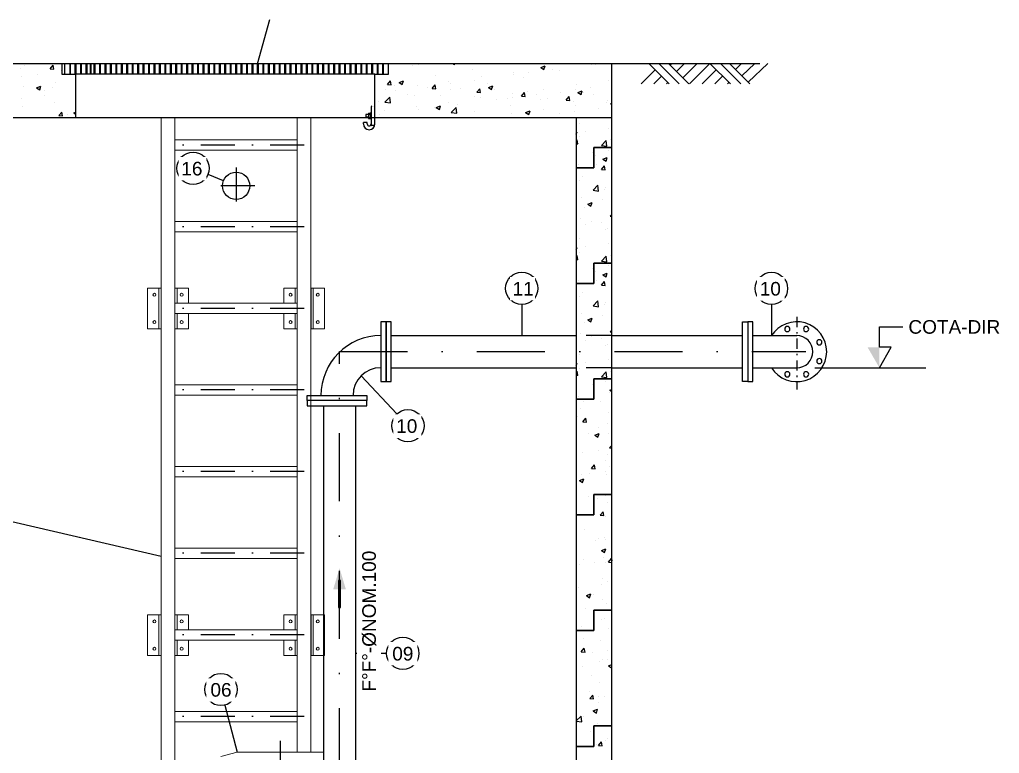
# Model space of a CAD drawing. Extents: x -160 to 364724, y -100 to 7353297.
# Drawn here: x 362133.3 to 362205.3, y 7349239 to 7349293 of the extents above; entities that cross this region are included whole.
import ezdxf
from ezdxf.enums import TextEntityAlignment as Align

# ---------------------------------------------------------------- set-up
doc = ezdxf.new("R2010")
doc.units = 0
doc.header["$LTSCALE"] = 5
for name, pattern in [('________________', [0]), ('HIDDEN', [0.375, 0.25, -0.125]), ('SGC_DASHDOT', [1, 0.5, -0.25, 0, -0.25]), ('SGC_HIDDEN', [0.375, 0.25, -0.125])]:
    doc.linetypes.add(name, pattern=pattern)
for name, color, linetype in [('BOLA LM', 1, 'Continuous'), ('BOMBA', 1, 'Continuous'), ('FLANGES', 2, 'Continuous'), ('GER-SIMBOLOS', 1, 'Continuous'), ('PAREDE CONCRETO CORTE', 5, 'Continuous'), ('PAREDE-VISTA', 2, 'Continuous'), ('SANC_COTAS', 1, 'Continuous'), ('SANC_TEXTO', 2, 'Continuous'), ('SGC-Conexoes (Furos)', 1, 'Continuous'), ('SGC-Conexoes (Linhas Externas)', 3, 'Continuous'), ('SGC-Eixos', 253, 'SGC_DASHDOT'), ('SGC-PONTAS', 1, 'SGC_HIDDEN'), ('SGC-Tubos (Desenho Bifilar)', 3, 'Continuous'), ('TERRENO', 6, 'Continuous'), ('VEGETAÇÃO', 7, 'Continuous')]:
    doc.layers.add(name, color=color, linetype=linetype)
doc.layers.add('ESCADA', color=2, linetype='Continuous', lineweight=20)
doc.styles.add('R-80', font='arial.ttf')
doc.styles.get("Standard").update_dxf_attribs({"font": 'arial.ttf'})
doc.dimstyles.new('LEADER - 25', dxfattribs={"dimscale": 0.025, "dimtxt": 2, "dimasz": 1.5, "dimexe": 2, "dimexo": 1, "dimgap": 1, "dimtad": 1, "dimzin": 0, "dimtxsty": 'R-80', "dimcen": 0, "dimdle": 2, "dimclrd": 1, "dimclre": 1, "dimclrt": 2, "dimadec": 0, "dimazin": 0, "dimtfac": 0.5, "dimtmove": 2, "dimatfit": 3, "dimfxl": 1, "dimtolj": 1, "dimtzin": 0, "dimarcsym": 0})
doc.dimstyles.new('LEADER 25', dxfattribs={"dimscale": 0.025, "dimtxt": 2, "dimasz": 2, "dimexe": 2, "dimexo": 1, "dimgap": 1, "dimtad": 1, "dimdec": 0, "dimzin": 0, "dimdsep": 46, "dimtxsty": 'R-80', "dimcen": 0, "dimdle": 115, "dimclrd": 256, "dimclre": 256, "dimclrt": 256, "dimaunit": 1, "dimadec": 3, "dimazin": 0, "dimtfac": 0.5, "dimtdec": 0, "dimtmove": 2, "dimatfit": 3, "dimfxl": 1, "dimtolj": 1, "dimtzin": 0, "dimarcsym": 0})

msp = doc.modelspace()

# ---------------------------------------------------------------- hatches: boundary and pattern name
at = {"linetype": 'HIDDEN', "ltscale": 40}
for points in [[(362156.37, 7349251.101), (362156.833, 7349252.644), (362157.296, 7349251.101)], [(362156.765, 7349251.752), (362156.896, 7349251.749), (362156.896, 7349249.755), (362156.765, 7349249.759)]]:
    msp.add_hatch(color=256, dxfattribs=at).paths.add_polyline_path(points)

# ---------------------------------------------------------------- linework, layer by layer
for p, q in [((362156.896, 7349251.749), (362156.765, 7349251.752)), ((362156.765, 7349251.752), (362156.765, 7349249.759)), ((362156.896, 7349249.755), (362156.896, 7349251.749)), ((362156.765, 7349249.759), (362156.896, 7349249.755))]:
    msp.add_line(p, q, dxfattribs=at)
at = {"layer": 'BOLA LM'}
for p, q in [((362148.304, 7349281.122), (362147.167, 7349281.585)), ((362170.223, 7349272.027), (362170.223, 7349269.745)), ((362188.573, 7349272.022), (362188.573, 7349269.74)), ((362161.046, 7349263.985), (362158.425, 7349266.785)), ((362160.294, 7349246.397), (362158.013, 7349246.397)), ((362148.412, 7349242.592), (362149.314, 7349239.129))]:
    msp.add_line(p, q, dxfattribs=at)
for centre in [(362146.068, 7349282.032), (362170.223, 7349273.213), (362188.573, 7349273.208), (362161.856, 7349263.119), (362161.481, 7349246.397), (362148.114, 7349243.74)]:
    msp.add_circle(centre, 1.186, dxfattribs=at)
at = {"layer": 'BOMBA'}
for p, q in [((362159.15, 7349286.529), (362159.15, 7349285.249)), ((362158.97, 7349285.989), (362158.77, 7349285.989)), ((362158.77, 7349285.989), (362158.77, 7349285.789)), ((362158.97, 7349285.789), (362158.77, 7349285.789)), ((362158.97, 7349286.085), (362158.97, 7349285.693)), ((362158.97, 7349286.085), (362159.11, 7349286.085)), ((362158.97, 7349285.987), (362159.11, 7349285.987)), ((362158.97, 7349285.791), (362159.11, 7349285.791)), ((362158.97, 7349285.693), (362159.11, 7349285.693)), ((362159.11, 7349286.099), (362159.11, 7349285.679)), ((362159.15, 7349286.099), (362159.11, 7349286.099)), ((362159.15, 7349285.679), (362159.11, 7349285.679)), ((362159.43, 7349285.289), (362159.43, 7349285.745)), ((362158.87, 7349285.389), (362158.59, 7349285.389)), ((362158.59, 7349285.289), (362158.59, 7349285.389)), ((362158.87, 7349285.289), (362158.87, 7349285.389)), ((362159.368, 7349285.189), (362159.21, 7349285.189))]:
    msp.add_line(p, q, dxfattribs=at)
at = {"layer": 'BOMBA', "linetype": '________________', "lineweight": 9}
for p, q in [((362149.314, 7349239.129), (362148.114, 7349238.808)), ((362149.314, 7349239.129), (362155.614, 7349239.129)), ((362155.653, 7349239.119), (362155.614, 7349239.129))]:
    msp.add_line(p, q, dxfattribs=at)
at = {"layer": 'BOMBA'}
for centre, radius, start, end in [((362159.21, 7349286.529), 0.06, 90, 180), ((362159.37, 7349286.529), 0.06, 0, 90), ((362158.99, 7349285.829), 0.16, 0, 90), ((362159.01, 7349285.289), 0.42, 180, 0), ((362159.01, 7349285.289), 0.14, 180, 0), ((362159.21, 7349285.249), 0.06, 180, 270), ((362159.368, 7349285.249), 0.06, 269.99997, 353.62064)]:
    msp.add_arc(centre, radius, start, end, dxfattribs=at)
at = {"layer": 'ESCADA'}
for p, q in [((362143.73, 7349285.745), (362143.73, 7349225.415)), ((362144.73, 7349285.745), (362144.73, 7349225.118)), ((362153.73, 7349285.745), (362153.73, 7349239.129)), ((362154.73, 7349285.745), (362154.73, 7349239.129)), ((362153.73, 7349284.125), (362144.73, 7349284.125)), ((362153.73, 7349283.365), (362144.73, 7349283.365)), ((362153.73, 7349278.125), (362144.73, 7349278.125)), ((362153.73, 7349277.365), (362144.73, 7349277.365)), ((362142.73, 7349273.235), (362143.73, 7349273.235)), ((362142.73, 7349270.235), (362142.73, 7349273.235)), ((362143.56, 7349270.235), (362143.56, 7349273.235)), ((362143.72, 7349270.235), (362143.72, 7349273.235)), ((362144.73, 7349273.235), (362145.73, 7349273.235)), ((362144.9, 7349272.125), (362144.9, 7349273.235)), ((362145.73, 7349273.235), (362145.73, 7349272.125)), ((362153.73, 7349273.235), (362152.73, 7349273.235)), ((362152.73, 7349273.235), (362152.73, 7349272.125)), ((362153.57, 7349272.125), (362153.57, 7349273.235)), ((362155.73, 7349273.235), (362154.73, 7349273.235)), ((362154.74, 7349270.235), (362154.74, 7349273.235)), ((362154.9, 7349270.235), (362154.9, 7349273.235)), ((362155.73, 7349270.235), (362155.73, 7349273.235)), ((362153.73, 7349272.125), (362144.73, 7349272.125)), ((362153.73, 7349271.365), (362144.73, 7349271.365)), ((362144.9, 7349270.235), (362144.9, 7349271.365)), ((362145.73, 7349271.365), (362145.73, 7349270.235)), ((362152.73, 7349271.365), (362152.73, 7349270.235)), ((362153.57, 7349270.235), (362153.57, 7349271.365)), ((362143.73, 7349270.235), (362142.73, 7349270.235)), ((362145.73, 7349270.235), (362144.73, 7349270.235)), ((362152.73, 7349270.235), (362153.73, 7349270.235)), ((362154.73, 7349270.235), (362155.73, 7349270.235)), ((362153.73, 7349266.125), (362144.73, 7349266.125)), ((362153.73, 7349265.365), (362144.73, 7349265.365)), ((362153.73, 7349260.125), (362144.73, 7349260.125)), ((362153.73, 7349259.365), (362144.73, 7349259.365)), ((362153.73, 7349254.125), (362144.73, 7349254.125)), ((362153.73, 7349253.365), (362144.73, 7349253.365)), ((362142.73, 7349249.235), (362143.73, 7349249.235)), ((362142.73, 7349246.235), (362142.73, 7349249.235)), ((362143.56, 7349246.235), (362143.56, 7349249.235)), ((362143.72, 7349246.235), (362143.72, 7349249.235)), ((362144.73, 7349249.235), (362145.73, 7349249.235)), ((362144.9, 7349248.125), (362144.9, 7349249.235)), ((362145.73, 7349249.235), (362145.73, 7349248.125)), ((362153.73, 7349249.235), (362152.73, 7349249.235)), ((362152.73, 7349249.235), (362152.73, 7349248.125)), ((362153.57, 7349248.125), (362153.57, 7349249.235)), ((362155.73, 7349249.235), (362154.73, 7349249.235)), ((362154.74, 7349246.235), (362154.74, 7349249.235)), ((362154.9, 7349246.235), (362154.9, 7349249.235)), ((362155.73, 7349246.235), (362155.73, 7349249.235)), ((362153.73, 7349248.125), (362144.73, 7349248.125)), ((362153.73, 7349247.365), (362144.73, 7349247.365)), ((362144.9, 7349246.235), (362144.9, 7349247.365)), ((362145.73, 7349247.365), (362145.73, 7349246.235)), ((362152.73, 7349247.365), (362152.73, 7349246.235)), ((362153.57, 7349246.235), (362153.57, 7349247.365)), ((362143.73, 7349246.235), (362142.73, 7349246.235)), ((362145.73, 7349246.235), (362144.73, 7349246.235)), ((362152.73, 7349246.235), (362153.73, 7349246.235)), ((362154.73, 7349246.235), (362155.73, 7349246.235)), ((362153.73, 7349242.125), (362144.73, 7349242.125)), ((362153.73, 7349241.365), (362144.73, 7349241.365))]:
    msp.add_line(p, q, dxfattribs=at)
for centre in [(362143.23, 7349272.74), (362145.23, 7349272.74), (362153.23, 7349272.74), (362155.23, 7349272.74), (362143.23, 7349270.73), (362145.23, 7349270.73), (362153.23, 7349270.73), (362155.23, 7349270.73), (362143.23, 7349248.74), (362145.23, 7349248.74), (362153.23, 7349248.74), (362155.23, 7349248.74), (362143.23, 7349246.73), (362145.23, 7349246.73), (362153.23, 7349246.73), (362155.23, 7349246.73)]:
    msp.add_circle(centre, 0.11, dxfattribs=at)
at = {"layer": 'FLANGES'}
for p, q in [((362160.248, 7349270.763), (362159.868, 7349270.763)), ((362159.868, 7349270.763), (362159.868, 7349266.363)), ((362160.628, 7349270.763), (362160.248, 7349270.763)), ((362160.248, 7349270.763), (362160.248, 7349266.363)), ((362160.248, 7349266.363), (362160.248, 7349270.763)), ((362160.628, 7349266.363), (362160.628, 7349270.763)), ((362186.45, 7349266.365), (362186.45, 7349270.765)), ((362186.45, 7349270.765), (362186.83, 7349270.765)), ((362186.83, 7349270.765), (362186.83, 7349266.365)), ((362187.21, 7349270.76), (362186.83, 7349270.76)), ((362186.83, 7349270.76), (362186.83, 7349266.36)), ((362187.21, 7349266.36), (362187.21, 7349270.76)), ((362159.868, 7349266.363), (362160.248, 7349266.363)), ((362160.248, 7349266.363), (362160.628, 7349266.363)), ((362186.83, 7349266.365), (362186.45, 7349266.365)), ((362186.83, 7349266.36), (362187.21, 7349266.36)), ((362154.448, 7349264.963), (362154.448, 7349265.343)), ((362154.448, 7349265.343), (362158.848, 7349265.343)), ((362158.848, 7349265.343), (362158.848, 7349264.963)), ((362154.448, 7349264.963), (362154.448, 7349264.583)), ((362158.848, 7349264.963), (362154.448, 7349264.963)), ((362158.848, 7349264.963), (362154.448, 7349264.963)), ((362154.448, 7349264.583), (362158.848, 7349264.583)), ((362158.848, 7349264.583), (362158.848, 7349264.963))]:
    msp.add_line(p, q, dxfattribs=at)
msp.add_arc((362190.43, 7349268.56), 2.2, 212.43644, 147.56356, dxfattribs=at)
at = {"layer": 'GER-SIMBOLOS'}
for p, q in [((362178.988, 7349288.245), (362180.02, 7349289.277)), ((362181.057, 7349288.245), (362179.557, 7349289.745)), ((362181.786, 7349288.245), (362180.286, 7349289.745)), ((362182.504, 7349288.245), (362181.004, 7349289.745)), ((362181.155, 7349289.643), (362181.257, 7349289.745)), ((362181.621, 7349289.177), (362182.189, 7349289.745)), ((362182.086, 7349288.711), (362183.121, 7349289.745)), ((362182.552, 7349288.245), (362184.052, 7349289.745)), ((362183.488, 7349288.245), (362184.52, 7349289.277)), ((362185.552, 7349288.245), (362184.052, 7349289.745)), ((362186.324, 7349288.245), (362184.824, 7349289.745)), ((362186.989, 7349288.245), (362185.489, 7349289.745)), ((362185.936, 7349289.299), (362186.383, 7349289.745)), ((362186.402, 7349288.833), (362187.348, 7349289.745)), ((362186.868, 7349288.367), (362188.297, 7349289.745)), ((362179.92, 7349288.245), (362180.486, 7349288.812)), ((362180.851, 7349288.245), (362180.952, 7349288.346)), ((362184.42, 7349288.245), (362184.986, 7349288.812)), ((362185.351, 7349288.245), (362185.452, 7349288.346)), ((362196.505, 7349268.88), (362196.505, 7349270.38))]:
    msp.add_line(p, q, dxfattribs=at)
at = {"layer": 'GER-SIMBOLOS', "linetype": 'Continuous'}
for p, q in [((362196.505, 7349270.38), (362198.237, 7349270.38)), ((362196.505, 7349267.38), (362197.371, 7349268.88)), ((362197.371, 7349268.88), (362196.505, 7349268.88))]:
    msp.add_line(p, q, dxfattribs=at)
msp.add_solid([(362196.505, 7349268.88), (362195.639, 7349268.88), (362196.505, 7349267.38)], dxfattribs=at)
at = {"layer": 'PAREDE CONCRETO CORTE'}
for p, q in [((362121.63, 7349289.745), (362136.43, 7349289.745)), ((362136.43, 7349289.745), (362136.43, 7349288.945)), ((362160.43, 7349288.945), (362160.43, 7349289.745)), ((362160.43, 7349289.745), (362176.814, 7349289.745)), ((362176.814, 7349289.745), (362176.814, 7349285.745)), ((362136.43, 7349288.945), (362137.43, 7349288.945)), ((362137.43, 7349288.945), (362137.43, 7349285.745)), ((362159.43, 7349285.745), (362159.43, 7349288.945)), ((362159.43, 7349288.945), (362160.43, 7349288.945)), ((362137.43, 7349285.745), (362121.63, 7349285.745)), ((362137.43, 7349285.745), (362137.43, 7349285.745)), ((362176.814, 7349285.745), (362159.43, 7349285.745)), ((362175.53, 7349285.745), (362174.23, 7349285.745)), ((362174.23, 7349285.745), (362174.23, 7349282.063)), ((362176.83, 7349285.745), (362175.53, 7349285.745)), ((362175.53, 7349285.745), (362175.53, 7349285.745)), ((362176.83, 7349283.563), (362176.83, 7349285.745)), ((362175.53, 7349282.063), (362175.53, 7349283.563)), ((362175.53, 7349283.563), (362176.83, 7349283.563)), ((362176.83, 7349283.563), (362175.53, 7349283.563)), ((362175.53, 7349283.563), (362175.53, 7349282.063)), ((362176.83, 7349275.063), (362176.83, 7349283.563)), ((362174.23, 7349282.063), (362175.53, 7349282.063)), ((362175.53, 7349282.063), (362174.23, 7349282.063)), ((362174.23, 7349282.063), (362174.23, 7349273.563)), ((362176.83, 7349275.063), (362175.53, 7349275.063)), ((362175.53, 7349275.063), (362175.53, 7349273.563)), ((362175.53, 7349273.563), (362175.53, 7349275.063)), ((362175.53, 7349275.063), (362176.83, 7349275.063)), ((362176.83, 7349266.563), (362176.83, 7349275.063)), ((362175.53, 7349273.563), (362174.23, 7349273.563)), ((362174.23, 7349273.563), (362174.23, 7349265.063)), ((362174.23, 7349273.563), (362175.53, 7349273.563)), ((362176.83, 7349266.563), (362175.53, 7349266.563)), ((362175.53, 7349266.563), (362175.53, 7349265.063)), ((362175.53, 7349265.063), (362175.53, 7349266.563)), ((362175.53, 7349266.563), (362176.83, 7349266.563)), ((362176.83, 7349258.063), (362176.83, 7349266.563)), ((362175.53, 7349265.063), (362174.23, 7349265.063)), ((362174.23, 7349265.063), (362174.23, 7349256.563)), ((362174.23, 7349265.063), (362175.53, 7349265.063)), ((362176.83, 7349258.063), (362175.53, 7349258.063)), ((362175.53, 7349258.063), (362175.53, 7349256.563)), ((362175.53, 7349256.563), (362175.53, 7349258.063)), ((362175.53, 7349258.063), (362176.83, 7349258.063)), ((362176.83, 7349249.563), (362176.83, 7349258.063)), ((362175.53, 7349256.563), (362174.23, 7349256.563)), ((362174.23, 7349256.563), (362174.23, 7349248.063)), ((362174.23, 7349256.563), (362175.53, 7349256.563)), ((362175.53, 7349248.063), (362175.53, 7349249.563)), ((362175.53, 7349249.563), (362176.83, 7349249.563)), ((362176.83, 7349249.563), (362175.53, 7349249.563)), ((362175.53, 7349249.563), (362175.53, 7349248.063)), ((362176.83, 7349241.063), (362176.83, 7349249.563)), ((362174.23, 7349248.063), (362175.53, 7349248.063)), ((362175.53, 7349248.063), (362174.23, 7349248.063)), ((362174.23, 7349248.063), (362174.23, 7349239.563)), ((362176.83, 7349241.063), (362175.53, 7349241.063)), ((362175.53, 7349241.063), (362175.53, 7349239.563)), ((362175.53, 7349239.563), (362175.53, 7349241.063)), ((362175.53, 7349241.063), (362176.83, 7349241.063)), ((362176.83, 7349232.563), (362176.83, 7349241.063)), ((362175.53, 7349239.563), (362174.23, 7349239.563)), ((362174.23, 7349239.563), (362174.23, 7349231.063)), ((362174.23, 7349239.563), (362175.53, 7349239.563))]:
    msp.add_line(p, q, dxfattribs=at)
at = {"layer": 'PAREDE-VISTA'}
for p, q in [((362136.43, 7349289.745), (362160.43, 7349289.745)), ((362136.43, 7349289.705), (362136.43, 7349289.745)), ((362160.43, 7349289.705), (362136.43, 7349289.705)), ((362136.65, 7349289.705), (362136.61, 7349289.705)), ((362136.61, 7349289.705), (362136.61, 7349288.945)), ((362136.65, 7349288.945), (362136.65, 7349289.705)), ((362137.05, 7349289.705), (362137.01, 7349289.705)), ((362137.01, 7349289.705), (362137.01, 7349288.945)), ((362137.05, 7349288.945), (362137.05, 7349289.705)), ((362137.41, 7349288.945), (362137.41, 7349289.705)), ((362137.41, 7349289.705), (362137.45, 7349289.705)), ((362137.45, 7349289.705), (362137.45, 7349288.945)), ((362137.81, 7349288.945), (362137.81, 7349289.705)), ((362137.81, 7349289.705), (362137.85, 7349289.705)), ((362137.85, 7349289.705), (362137.85, 7349288.945)), ((362138.21, 7349288.945), (362138.21, 7349289.705)), ((362138.21, 7349289.705), (362138.25, 7349289.705)), ((362138.25, 7349289.705), (362138.25, 7349288.945)), ((362138.522, 7349288.945), (362138.522, 7349289.705)), ((362138.522, 7349289.705), (362138.562, 7349289.705)), ((362138.562, 7349289.705), (362138.562, 7349288.945)), ((362138.81, 7349288.945), (362138.81, 7349289.705)), ((362138.81, 7349289.705), (362138.85, 7349289.705)), ((362138.85, 7349289.705), (362138.85, 7349288.945)), ((362139.21, 7349288.945), (362139.21, 7349289.705)), ((362139.21, 7349289.705), (362139.25, 7349289.705)), ((362139.21, 7349288.945), (362139.21, 7349289.705)), ((362139.21, 7349289.705), (362139.25, 7349289.705)), ((362139.25, 7349289.705), (362139.25, 7349288.945)), ((362139.25, 7349289.705), (362139.25, 7349288.945)), ((362139.61, 7349288.945), (362139.61, 7349289.705)), ((362139.61, 7349289.705), (362139.65, 7349289.705)), ((362139.65, 7349289.705), (362139.65, 7349288.945)), ((362140.01, 7349288.945), (362140.01, 7349289.705)), ((362140.01, 7349289.705), (362140.05, 7349289.705)), ((362140.05, 7349289.705), (362140.05, 7349288.945)), ((362140.41, 7349288.945), (362140.41, 7349289.705)), ((362140.41, 7349289.705), (362140.45, 7349289.705)), ((362140.45, 7349289.705), (362140.45, 7349288.945)), ((362140.81, 7349288.945), (362140.81, 7349289.705)), ((362140.81, 7349289.705), (362140.85, 7349289.705)), ((362140.85, 7349289.705), (362140.85, 7349288.945)), ((362141.21, 7349288.945), (362141.21, 7349289.705)), ((362141.21, 7349289.705), (362141.25, 7349289.705)), ((362141.25, 7349289.705), (362141.25, 7349288.945)), ((362141.61, 7349288.945), (362141.61, 7349289.705)), ((362141.61, 7349289.705), (362141.65, 7349289.705)), ((362141.65, 7349289.705), (362141.65, 7349288.945)), ((362142.01, 7349288.945), (362142.01, 7349289.705)), ((362142.01, 7349289.705), (362142.05, 7349289.705)), ((362142.05, 7349289.705), (362142.05, 7349288.945)), ((362142.41, 7349288.945), (362142.41, 7349289.705)), ((362142.41, 7349289.705), (362142.45, 7349289.705)), ((362142.45, 7349289.705), (362142.45, 7349288.945)), ((362142.81, 7349288.945), (362142.81, 7349289.705)), ((362142.81, 7349289.705), (362142.85, 7349289.705)), ((362142.85, 7349289.705), (362142.85, 7349288.945)), ((362143.21, 7349288.945), (362143.21, 7349289.705)), ((362143.21, 7349289.705), (362143.25, 7349289.705)), ((362143.25, 7349289.705), (362143.25, 7349288.945)), ((362143.61, 7349288.945), (362143.61, 7349289.705)), ((362143.61, 7349289.705), (362143.65, 7349289.705)), ((362143.65, 7349289.705), (362143.65, 7349288.945)), ((362144.01, 7349288.945), (362144.01, 7349289.705)), ((362144.01, 7349289.705), (362144.05, 7349289.705)), ((362144.05, 7349289.705), (362144.05, 7349288.945)), ((362144.41, 7349288.945), (362144.41, 7349289.705)), ((362144.41, 7349289.705), (362144.45, 7349289.705)), ((362144.45, 7349289.705), (362144.45, 7349288.945)), ((362144.81, 7349288.945), (362144.81, 7349289.705)), ((362144.81, 7349289.705), (362144.85, 7349289.705)), ((362144.85, 7349289.705), (362144.85, 7349288.945)), ((362145.21, 7349288.945), (362145.21, 7349289.705)), ((362145.21, 7349289.705), (362145.25, 7349289.705)), ((362145.25, 7349289.705), (362145.25, 7349288.945)), ((362145.61, 7349288.945), (362145.61, 7349289.705)), ((362145.61, 7349289.705), (362145.65, 7349289.705)), ((362145.65, 7349289.705), (362145.65, 7349288.945)), ((362146.01, 7349288.945), (362146.01, 7349289.705)), ((362146.01, 7349289.705), (362146.05, 7349289.705)), ((362146.05, 7349289.705), (362146.05, 7349288.945)), ((362146.41, 7349288.945), (362146.41, 7349289.705)), ((362146.41, 7349289.705), (362146.45, 7349289.705)), ((362146.45, 7349289.705), (362146.45, 7349288.945)), ((362146.81, 7349288.945), (362146.81, 7349289.705)), ((362146.81, 7349289.705), (362146.85, 7349289.705)), ((362146.85, 7349289.705), (362146.85, 7349288.945)), ((362147.21, 7349288.945), (362147.21, 7349289.705)), ((362147.21, 7349289.705), (362147.25, 7349289.705)), ((362147.25, 7349289.705), (362147.25, 7349288.945)), ((362147.61, 7349288.945), (362147.61, 7349289.705)), ((362147.61, 7349289.705), (362147.65, 7349289.705)), ((362147.65, 7349289.705), (362147.65, 7349288.945)), ((362148.01, 7349288.945), (362148.01, 7349289.705)), ((362148.01, 7349289.705), (362148.05, 7349289.705)), ((362148.05, 7349289.705), (362148.05, 7349288.945)), ((362148.41, 7349288.945), (362148.41, 7349289.705)), ((362148.41, 7349289.705), (362148.45, 7349289.705)), ((362148.45, 7349289.705), (362148.45, 7349288.945)), ((362148.81, 7349288.945), (362148.81, 7349289.705)), ((362148.81, 7349289.705), (362148.85, 7349289.705)), ((362148.85, 7349289.705), (362148.85, 7349288.945)), ((362149.21, 7349288.945), (362149.21, 7349289.705)), ((362149.21, 7349289.705), (362149.25, 7349289.705)), ((362149.25, 7349289.705), (362149.25, 7349288.945)), ((362149.61, 7349288.945), (362149.61, 7349289.705)), ((362149.61, 7349289.705), (362149.65, 7349289.705)), ((362149.65, 7349289.705), (362149.65, 7349288.945)), ((362150.01, 7349288.945), (362150.01, 7349289.705)), ((362150.01, 7349289.705), (362150.05, 7349289.705)), ((362150.05, 7349289.705), (362150.05, 7349288.945)), ((362150.41, 7349288.945), (362150.41, 7349289.705)), ((362150.41, 7349289.705), (362150.45, 7349289.705)), ((362150.45, 7349289.705), (362150.45, 7349288.945)), ((362150.81, 7349288.945), (362150.81, 7349289.705)), ((362150.81, 7349289.705), (362150.85, 7349289.705)), ((362150.85, 7349289.705), (362150.85, 7349288.945)), ((362151.21, 7349288.945), (362151.21, 7349289.705)), ((362151.21, 7349289.705), (362151.25, 7349289.705)), ((362151.25, 7349289.705), (362151.25, 7349288.945)), ((362151.61, 7349288.945), (362151.61, 7349289.705)), ((362151.61, 7349289.705), (362151.65, 7349289.705)), ((362151.65, 7349289.705), (362151.65, 7349288.945)), ((362152.01, 7349288.945), (362152.01, 7349289.705)), ((362152.01, 7349289.705), (362152.05, 7349289.705)), ((362152.05, 7349289.705), (362152.05, 7349288.945)), ((362152.41, 7349288.945), (362152.41, 7349289.705)), ((362152.41, 7349289.705), (362152.45, 7349289.705)), ((362152.45, 7349289.705), (362152.45, 7349288.945)), ((362152.81, 7349288.945), (362152.81, 7349289.705)), ((362152.81, 7349289.705), (362152.85, 7349289.705)), ((362152.85, 7349289.705), (362152.85, 7349288.945)), ((362153.21, 7349288.945), (362153.21, 7349289.705)), ((362153.21, 7349289.705), (362153.25, 7349289.705)), ((362153.25, 7349289.705), (362153.25, 7349288.945)), ((362153.61, 7349288.945), (362153.61, 7349289.705)), ((362153.61, 7349289.705), (362153.65, 7349289.705)), ((362153.65, 7349289.705), (362153.65, 7349288.945)), ((362154.01, 7349288.945), (362154.01, 7349289.705)), ((362154.01, 7349289.705), (362154.05, 7349289.705)), ((362154.05, 7349289.705), (362154.05, 7349288.945)), ((362154.41, 7349288.945), (362154.41, 7349289.705)), ((362154.41, 7349289.705), (362154.45, 7349289.705)), ((362154.45, 7349289.705), (362154.45, 7349288.945)), ((362154.81, 7349288.945), (362154.81, 7349289.705)), ((362154.81, 7349289.705), (362154.85, 7349289.705)), ((362154.85, 7349289.705), (362154.85, 7349288.945)), ((362155.21, 7349288.945), (362155.21, 7349289.705)), ((362155.21, 7349289.705), (362155.25, 7349289.705)), ((362155.25, 7349289.705), (362155.25, 7349288.945)), ((362155.61, 7349288.945), (362155.61, 7349289.705)), ((362155.61, 7349289.705), (362155.65, 7349289.705)), ((362155.65, 7349289.705), (362155.65, 7349288.945)), ((362156.01, 7349288.945), (362156.01, 7349289.705)), ((362156.01, 7349289.705), (362156.05, 7349289.705)), ((362156.05, 7349289.705), (362156.05, 7349288.945)), ((362156.41, 7349288.945), (362156.41, 7349289.705)), ((362156.41, 7349289.705), (362156.45, 7349289.705)), ((362156.45, 7349289.705), (362156.45, 7349288.945)), ((362156.81, 7349288.945), (362156.81, 7349289.705)), ((362156.81, 7349289.705), (362156.85, 7349289.705)), ((362156.85, 7349289.705), (362156.85, 7349288.945)), ((362157.21, 7349288.945), (362157.21, 7349289.705)), ((362157.21, 7349289.705), (362157.25, 7349289.705)), ((362157.25, 7349289.705), (362157.25, 7349288.945)), ((362157.61, 7349288.945), (362157.61, 7349289.705)), ((362157.61, 7349289.705), (362157.65, 7349289.705)), ((362157.65, 7349289.705), (362157.65, 7349288.945)), ((362158.01, 7349288.945), (362158.01, 7349289.705)), ((362158.01, 7349289.705), (362158.05, 7349289.705)), ((362158.05, 7349289.705), (362158.05, 7349288.945)), ((362158.41, 7349288.945), (362158.41, 7349289.705)), ((362158.41, 7349289.705), (362158.45, 7349289.705)), ((362158.45, 7349289.705), (362158.45, 7349288.945)), ((362158.81, 7349288.945), (362158.81, 7349289.705)), ((362158.81, 7349289.705), (362158.85, 7349289.705)), ((362158.85, 7349289.705), (362158.85, 7349288.945)), ((362159.21, 7349288.945), (362159.21, 7349289.705)), ((362159.21, 7349289.705), (362159.25, 7349289.705)), ((362159.25, 7349289.705), (362159.25, 7349288.945)), ((362159.61, 7349288.945), (362159.61, 7349289.705)), ((362159.61, 7349289.705), (362159.65, 7349289.705)), ((362159.65, 7349289.705), (362159.65, 7349288.945)), ((362160.01, 7349288.945), (362160.01, 7349289.705)), ((362160.01, 7349289.705), (362160.05, 7349289.705)), ((362160.05, 7349289.705), (362160.05, 7349288.945)), ((362160.43, 7349289.745), (362160.43, 7349289.705)), ((362136.61, 7349288.945), (362136.65, 7349288.945)), ((362137.01, 7349288.945), (362137.05, 7349288.945)), ((362137.45, 7349288.945), (362137.41, 7349288.945)), ((362159.43, 7349288.945), (362137.43, 7349288.945)), ((362137.85, 7349288.945), (362137.81, 7349288.945)), ((362138.25, 7349288.945), (362138.21, 7349288.945)), ((362138.562, 7349288.945), (362138.522, 7349288.945)), ((362138.85, 7349288.945), (362138.81, 7349288.945)), ((362139.25, 7349288.945), (362139.21, 7349288.945)), ((362139.25, 7349288.945), (362139.21, 7349288.945)), ((362139.65, 7349288.945), (362139.61, 7349288.945)), ((362140.05, 7349288.945), (362140.01, 7349288.945)), ((362140.45, 7349288.945), (362140.41, 7349288.945)), ((362140.85, 7349288.945), (362140.81, 7349288.945)), ((362141.25, 7349288.945), (362141.21, 7349288.945)), ((362141.65, 7349288.945), (362141.61, 7349288.945)), ((362142.05, 7349288.945), (362142.01, 7349288.945)), ((362142.45, 7349288.945), (362142.41, 7349288.945)), ((362142.85, 7349288.945), (362142.81, 7349288.945)), ((362143.25, 7349288.945), (362143.21, 7349288.945)), ((362143.65, 7349288.945), (362143.61, 7349288.945)), ((362144.05, 7349288.945), (362144.01, 7349288.945)), ((362144.45, 7349288.945), (362144.41, 7349288.945)), ((362144.85, 7349288.945), (362144.81, 7349288.945)), ((362145.25, 7349288.945), (362145.21, 7349288.945)), ((362145.65, 7349288.945), (362145.61, 7349288.945)), ((362146.05, 7349288.945), (362146.01, 7349288.945)), ((362146.45, 7349288.945), (362146.41, 7349288.945)), ((362146.85, 7349288.945), (362146.81, 7349288.945)), ((362147.25, 7349288.945), (362147.21, 7349288.945)), ((362147.65, 7349288.945), (362147.61, 7349288.945)), ((362148.05, 7349288.945), (362148.01, 7349288.945)), ((362148.45, 7349288.945), (362148.41, 7349288.945)), ((362148.85, 7349288.945), (362148.81, 7349288.945)), ((362149.25, 7349288.945), (362149.21, 7349288.945)), ((362149.65, 7349288.945), (362149.61, 7349288.945)), ((362150.05, 7349288.945), (362150.01, 7349288.945)), ((362150.45, 7349288.945), (362150.41, 7349288.945)), ((362150.85, 7349288.945), (362150.81, 7349288.945)), ((362151.25, 7349288.945), (362151.21, 7349288.945)), ((362151.65, 7349288.945), (362151.61, 7349288.945)), ((362152.05, 7349288.945), (362152.01, 7349288.945)), ((362152.45, 7349288.945), (362152.41, 7349288.945)), ((362152.85, 7349288.945), (362152.81, 7349288.945)), ((362153.25, 7349288.945), (362153.21, 7349288.945)), ((362153.65, 7349288.945), (362153.61, 7349288.945)), ((362154.05, 7349288.945), (362154.01, 7349288.945)), ((362154.45, 7349288.945), (362154.41, 7349288.945)), ((362154.85, 7349288.945), (362154.81, 7349288.945)), ((362155.25, 7349288.945), (362155.21, 7349288.945)), ((362155.65, 7349288.945), (362155.61, 7349288.945)), ((362156.05, 7349288.945), (362156.01, 7349288.945)), ((362156.45, 7349288.945), (362156.41, 7349288.945)), ((362156.85, 7349288.945), (362156.81, 7349288.945)), ((362157.25, 7349288.945), (362157.21, 7349288.945)), ((362157.65, 7349288.945), (362157.61, 7349288.945)), ((362158.05, 7349288.945), (362158.01, 7349288.945)), ((362158.45, 7349288.945), (362158.41, 7349288.945)), ((362158.85, 7349288.945), (362158.81, 7349288.945)), ((362159.25, 7349288.945), (362159.21, 7349288.945)), ((362159.65, 7349288.945), (362159.61, 7349288.945)), ((362160.05, 7349288.945), (362160.01, 7349288.945)), ((362159.43, 7349285.745), (362137.43, 7349285.745))]:
    msp.add_line(p, q, dxfattribs=at)
at = {"layer": 'SANC_COTAS'}
msp.add_line((362191.754, 7349267.38), (362199.916, 7349267.38), dxfattribs=at)
at = {"layer": 'SGC-Conexoes (Furos)', "extrusion": (0, 0, -1)}
for centre in [(362189.741, 7349270.223), (362191.119, 7349270.223), (362192.093, 7349269.249), (362192.093, 7349267.871), (362189.741, 7349266.897), (362191.119, 7349266.897)]:
    msp.add_ellipse(centre, major_axis=(-0.19, 0), ratio=1, dxfattribs=at)
at = {"layer": 'SGC-Conexoes (Linhas Externas)'}
for p, q in [((362187.21, 7349269.74), (362190.43, 7349269.74)), ((362187.21, 7349267.38), (362190.43, 7349267.38))]:
    msp.add_line(p, q, dxfattribs=at)
for centre, radius, start, end in [((362159.868, 7349265.343), 4.4, 90, 180), ((362190.43, 7349268.56), 1.18, 270, 90), ((362159.868, 7349265.343), 2.04, 90, 180)]:
    msp.add_arc(centre, radius, start, end, dxfattribs=at)
at = {"layer": 'SGC-Eixos'}
for p, q in [((362154.23, 7349283.745), (362144.23, 7349283.745)), ((362149.23, 7349282.104), (362149.23, 7349279.4)), ((362150.609, 7349280.745), (362148.017, 7349280.745)), ((362154.23, 7349277.745), (362144.23, 7349277.745)), ((362154.23, 7349271.745), (362144.23, 7349271.745)), ((362154.23, 7349265.745), (362144.23, 7349265.745)), ((362154.23, 7349259.745), (362144.23, 7349259.745)), ((362154.23, 7349253.745), (362144.23, 7349253.745)), ((362154.23, 7349247.745), (362144.23, 7349247.745)), ((362154.23, 7349241.745), (362144.23, 7349241.745))]:
    msp.add_line(p, q, dxfattribs=at)
at = {"layer": 'SGC-Eixos', "ltscale": 0.3}
msp.add_line((362190.43, 7349271.123), (362190.43, 7349265.783), dxfattribs=at)
at = {"layer": 'SGC-Eixos', "ltscale": 2}
for p, q in [((362156.83, 7349207.066), (362156.83, 7349268.563)), ((362156.83, 7349268.563), (362191.101, 7349268.563)), ((362152.464, 7349239.957), (362152.464, 7349212.033))]:
    msp.add_line(p, q, dxfattribs=at)
at = {"layer": 'SGC-PONTAS', "ltscale": 1.5}
for p, q in [((362176.834, 7349269.745), (362174.23, 7349269.745)), ((362176.834, 7349267.385), (362174.23, 7349267.385))]:
    msp.add_line(p, q, dxfattribs=at)
at = {"layer": 'SGC-Tubos (Desenho Bifilar)'}
for p, q in [((362160.628, 7349269.745), (362174.23, 7349269.745)), ((362176.83, 7349269.745), (362186.45, 7349269.745)), ((362160.628, 7349267.385), (362174.23, 7349267.385)), ((362176.83, 7349267.385), (362186.45, 7349267.385)), ((362155.653, 7349264.583), (362155.653, 7349235.502)), ((362158.013, 7349264.583), (362158.013, 7349235.502))]:
    msp.add_line(p, q, dxfattribs=at)
msp.add_circle((362149.23, 7349280.745), 1, dxfattribs=at)
at = {"layer": 'TERRENO'}
msp.add_line((362176.83, 7349289.745), (362187.73, 7349289.745), dxfattribs=at)
at = {"layer": 'VEGETAÇÃO', "color": 1, "linetype": 'Continuous'}
for p, q in [((362133.412, 7349289.334), (362133.412, 7349289.334)), ((362133.682, 7349289.59), (362133.682, 7349289.59)), ((362135.561, 7349289.345), (362135.781, 7349289.608)), ((362135.561, 7349289.345), (362135.834, 7349289.321)), ((362135.834, 7349289.321), (362135.782, 7349289.608)), ((362136.37, 7349289.185), (362136.37, 7349289.185)), ((362162.158, 7349289.56), (362162.158, 7349289.56)), ((362162.618, 7349289.639), (362162.618, 7349289.639)), ((362165.147, 7349289.745), (362165.278, 7349289.657)), ((362165.278, 7349289.657), (362165.308, 7349289.745)), ((362166.578, 7349289.286), (362166.578, 7349289.286)), ((362169.245, 7349289.743), (362169.245, 7349289.743)), ((362169.594, 7349289.075), (362169.594, 7349289.075)), ((362170.751, 7349289.046), (362170.751, 7349289.046)), ((362171.621, 7349289.444), (362171.941, 7349289.567)), ((362171.621, 7349289.444), (362171.849, 7349289.291)), ((362171.849, 7349289.291), (362171.941, 7349289.567)), ((362171.903, 7349289.367), (362171.903, 7349289.367)), ((362172.482, 7349289.274), (362172.482, 7349289.274)), ((362173.007, 7349289.197), (362173.007, 7349289.197)), ((362174.278, 7349289.71), (362174.278, 7349289.71)), ((362175.37, 7349289.654), (362175.37, 7349289.654)), ((362175.673, 7349289.655), (362175.673, 7349289.655)), ((362133.494, 7349288.806), (362133.494, 7349288.806)), ((362134.638, 7349288.957), (362134.638, 7349288.957)), ((362135.935, 7349288.361), (362135.935, 7349288.361)), ((362160.359, 7349288.194), (362160.579, 7349288.457)), ((362160.632, 7349288.17), (362160.579, 7349288.457)), ((362161.209, 7349288.336), (362161.529, 7349288.459)), ((362161.209, 7349288.336), (362161.436, 7349288.183)), ((362161.246, 7349288.37), (362161.246, 7349288.37)), ((362161.436, 7349288.183), (362161.529, 7349288.459)), ((362163.912, 7349288.828), (362163.912, 7349288.828)), ((362164.872, 7349288.41), (362164.872, 7349288.41)), ((362166.719, 7349288.516), (362166.719, 7349288.516)), ((362167.246, 7349288.753), (362167.246, 7349288.753)), ((362169.606, 7349288.896), (362169.606, 7349288.896)), ((362170.34, 7349288.739), (362170.34, 7349288.739)), ((362176.57, 7349288.51), (362176.57, 7349288.51)), ((362133.626, 7349288.068), (362133.626, 7349288.068)), ((362134.569, 7349287.95), (362134.889, 7349288.073)), ((362134.569, 7349287.95), (362134.796, 7349287.797)), ((362134.796, 7349287.797), (362134.889, 7349288.073)), ((362135.158, 7349287.734), (362135.158, 7349287.734)), ((362135.743, 7349287.937), (362135.743, 7349287.937)), ((362160.215, 7349287.795), (362160.215, 7349287.795)), ((362160.359, 7349288.194), (362160.632, 7349288.17)), ((362160.869, 7349288.096), (362160.869, 7349288.096)), ((362160.955, 7349287.757), (362160.955, 7349287.757)), ((362162.562, 7349288.117), (362162.562, 7349288.117)), ((362163.31, 7349287.993), (362163.31, 7349287.993)), ((362163.638, 7349287.907), (362163.859, 7349288.17)), ((362163.638, 7349287.907), (362163.912, 7349287.883)), ((362163.843, 7349288.137), (362163.843, 7349288.137)), ((362163.912, 7349287.883), (362163.859, 7349288.17)), ((362164.987, 7349288.288), (362164.987, 7349288.288)), ((362165.008, 7349287.824), (362165.008, 7349287.824)), ((362165.75, 7349287.89), (362165.75, 7349287.89)), ((362166.918, 7349287.62), (362167.138, 7349287.883)), ((362166.918, 7349287.62), (362167.191, 7349287.596)), ((362167.191, 7349287.596), (362167.138, 7349287.883)), ((362167.674, 7349288.282), (362167.674, 7349288.282)), ((362167.78, 7349287.97), (362168.1, 7349288.093)), ((362167.78, 7349287.97), (362168.007, 7349287.816)), ((362168.007, 7349287.816), (362168.1, 7349288.093)), ((362168.191, 7349287.787), (362168.191, 7349287.787)), ((362170.197, 7349287.333), (362170.417, 7349287.596)), ((362170.47, 7349287.309), (362170.417, 7349287.596)), ((362170.631, 7349287.684), (362170.631, 7349287.684)), ((362171.848, 7349287.845), (362171.848, 7349287.845)), ((362174.167, 7349287.851), (362174.167, 7349287.851)), ((362174.222, 7349288.188), (362174.222, 7349288.188)), ((362174.35, 7349287.604), (362174.67, 7349287.727)), ((362174.35, 7349287.604), (362174.578, 7349287.45)), ((362174.578, 7349287.45), (362174.67, 7349287.727)), ((362174.753, 7349287.597), (362174.753, 7349287.597)), ((362175.311, 7349288.002), (362175.311, 7349288.002)), ((362133.436, 7349287.154), (362133.436, 7349287.154)), ((362135.167, 7349287.382), (362135.167, 7349287.382)), ((362159.675, 7349286.909), (362159.675, 7349286.909)), ((362160.163, 7349286.896), (362160.519, 7349287.267)), ((362160.163, 7349286.896), (362160.57, 7349286.833)), ((362160.57, 7349286.833), (362160.519, 7349287.267)), ((362161.833, 7349287.482), (362161.833, 7349287.482)), ((362162.341, 7349287.366), (362162.341, 7349287.366)), ((362164.274, 7349287.379), (362164.274, 7349287.379)), ((362164.816, 7349286.888), (362164.816, 7349286.888)), ((362166.714, 7349287.276), (362166.714, 7349287.276)), ((362167.191, 7349287.231), (362167.191, 7349287.231)), ((362168.403, 7349287.092), (362168.403, 7349287.092)), ((362169.155, 7349287.172), (362169.155, 7349287.172)), ((362169.538, 7349287.553), (362169.538, 7349287.553)), ((362169.548, 7349287.243), (362169.548, 7349287.243)), ((362170.197, 7349287.333), (362170.47, 7349287.309)), ((362171.279, 7349287.471), (362171.279, 7349287.471)), ((362171.595, 7349287.069), (362171.595, 7349287.069)), ((362172.086, 7349287.139), (362172.086, 7349287.139)), ((362173.072, 7349287.58), (362173.072, 7349287.58)), ((362173.476, 7349287.046), (362173.697, 7349287.309)), ((362173.476, 7349287.046), (362173.75, 7349287.022)), ((362173.75, 7349287.022), (362173.697, 7349287.309)), ((362174.036, 7349286.966), (362174.036, 7349286.966)), ((362175.513, 7349287.477), (362175.513, 7349287.477)), ((362176.514, 7349286.988), (362176.514, 7349286.988)), ((362133.57, 7349286.546), (362133.57, 7349286.546)), ((362135.88, 7349286.839), (362135.88, 7349286.839)), ((362136.195, 7349285.906), (362136.416, 7349286.169)), ((362136.469, 7349285.882), (362136.416, 7349286.169)), ((362137.298, 7349286.109), (362137.43, 7349286.16)), ((362160.159, 7349286.273), (362160.159, 7349286.273)), ((362162.507, 7349286.595), (362162.507, 7349286.595)), ((362162.64, 7349286.334), (362162.64, 7349286.334)), ((362163.784, 7349286.484), (362163.784, 7349286.484)), ((362163.938, 7349286.495), (362164.258, 7349286.618)), ((362163.938, 7349286.495), (362164.166, 7349286.342)), ((362164.166, 7349286.342), (362164.258, 7349286.618)), ((362165.043, 7349286.139), (362165.399, 7349286.51)), ((362165.449, 7349286.076), (362165.399, 7349286.51)), ((362165.516, 7349286.712), (362165.516, 7349286.712)), ((362166.754, 7349286.224), (362166.754, 7349286.224)), ((362169.42, 7349286.682), (362169.42, 7349286.682)), ((362170.509, 7349286.129), (362170.829, 7349286.252)), ((362170.736, 7349285.976), (362170.829, 7349286.252)), ((362171.792, 7349286.323), (362171.792, 7349286.323)), ((362174.109, 7349286.199), (362174.109, 7349286.199)), ((362174.167, 7349286.666), (362174.167, 7349286.666)), ((362175.84, 7349286.427), (362175.84, 7349286.427)), ((362176.477, 7349286.863), (362176.477, 7349286.863)), ((362176.756, 7349286.759), (362176.814, 7349286.829)), ((362176.756, 7349286.759), (362176.814, 7349286.754)), ((362136.195, 7349285.906), (362136.469, 7349285.882)), ((362136.852, 7349285.959), (362136.852, 7349285.959)), ((362137.298, 7349286.109), (362137.43, 7349286.02)), ((362159.752, 7349285.953), (362159.752, 7349285.953)), ((362159.959, 7349285.772), (362159.959, 7349285.772)), ((362164.087, 7349285.766), (362164.087, 7349285.766)), ((362165.043, 7349286.139), (362165.449, 7349286.076)), ((362169.483, 7349286.031), (362169.483, 7349286.031)), ((362170.271, 7349285.745), (362170.278, 7349285.753)), ((362170.279, 7349285.745), (362170.278, 7349285.753)), ((362170.509, 7349286.129), (362170.736, 7349285.976)), ((362172.964, 7349286.048), (362172.964, 7349286.048)), ((362176.794, 7349285.636), (362176.794, 7349285.636)), ((362174.485, 7349285.344), (362174.485, 7349285.344)), ((362174.88, 7349284.757), (362174.88, 7349284.757)), ((362176.611, 7349284.985), (362176.611, 7349284.985)), ((362174.23, 7349284.681), (362174.285, 7349284.702)), ((362174.23, 7349284.539), (362174.285, 7349284.702)), ((362174.23, 7349284.045), (362174.291, 7349284.118)), ((362174.345, 7349283.832), (362174.292, 7349284.119)), ((362174.474, 7349284.334), (362174.474, 7349284.334)), ((362176.072, 7349283.717), (362176.428, 7349284.088)), ((362176.479, 7349283.653), (362176.428, 7349284.088)), ((362176.739, 7349284.114), (362176.739, 7349284.114)), ((362174.23, 7349283.842), (362174.344, 7349283.832)), ((362174.429, 7349283.822), (362174.429, 7349283.822)), ((362176.072, 7349283.716), (362176.479, 7349283.653)), ((362176.569, 7349283.365), (362176.569, 7349283.365)), ((362175.408, 7349283.182), (362175.408, 7349283.182)), ((362175.659, 7349282.939), (362175.659, 7349282.939)), ((362176.189, 7349282.71), (362176.509, 7349282.833)), ((362176.189, 7349282.71), (362176.417, 7349282.556)), ((362176.417, 7349282.556), (362176.51, 7349282.833)), ((362174.374, 7349282.3), (362174.374, 7349282.3)), ((362175.707, 7349282.307), (362175.707, 7349282.307)), ((362176.082, 7349281.947), (362176.302, 7349282.21)), ((362176.082, 7349281.947), (362176.355, 7349281.923)), ((362176.356, 7349281.923), (362176.303, 7349282.21)), ((362174.456, 7349281.136), (362174.456, 7349281.136)), ((362174.652, 7349281.41), (362174.652, 7349281.41)), ((362175.466, 7349280.427), (362175.822, 7349280.798)), ((362175.466, 7349280.427), (362175.872, 7349280.364)), ((362175.872, 7349280.364), (362175.822, 7349280.798)), ((362176.274, 7349280.494), (362176.274, 7349280.494)), ((362176.38, 7349280.637), (362176.38, 7349280.637)), ((362174.596, 7349279.888), (362174.596, 7349279.888)), ((362176.141, 7349279.713), (362176.141, 7349279.713)), ((362174.809, 7349279.176), (362174.809, 7349279.176)), ((362175.077, 7349279.394), (362175.397, 7349279.517)), ((362175.077, 7349279.394), (362175.304, 7349279.241)), ((362175.304, 7349279.241), (362175.397, 7349279.517)), ((362174.54, 7349278.366), (362174.54, 7349278.366)), ((362176.716, 7349278.508), (362176.83, 7349278.644)), ((362176.716, 7349278.508), (362176.83, 7349278.498)), ((362174.938, 7349277.91), (362174.938, 7349277.91)), ((362175.384, 7349278.158), (362175.384, 7349278.158)), ((362176.082, 7349278.06), (362176.082, 7349278.06)), ((362176.348, 7349277.544), (362176.348, 7349277.544)), ((362176.555, 7349277.576), (362176.555, 7349277.576)), ((362174.485, 7349276.844), (362174.485, 7349276.844)), ((362176.794, 7349277.136), (362176.794, 7349277.136)), ((362174.23, 7349276.181), (362174.285, 7349276.202)), ((362174.23, 7349276.039), (362174.285, 7349276.202)), ((362174.88, 7349276.257), (362174.88, 7349276.257)), ((362176.611, 7349276.485), (362176.611, 7349276.485)), ((362174.23, 7349275.545), (362174.291, 7349275.618)), ((362174.345, 7349275.332), (362174.292, 7349275.619)), ((362174.474, 7349275.834), (362174.474, 7349275.834)), ((362176.072, 7349275.217), (362176.428, 7349275.588)), ((362176.479, 7349275.153), (362176.428, 7349275.588)), ((362176.739, 7349275.614), (362176.739, 7349275.614)), ((362174.23, 7349275.342), (362174.344, 7349275.332)), ((362174.429, 7349275.322), (362174.429, 7349275.322)), ((362175.408, 7349274.682), (362175.408, 7349274.682)), ((362176.072, 7349275.216), (362176.479, 7349275.153)), ((362176.569, 7349274.865), (362176.569, 7349274.865)), ((362175.659, 7349274.439), (362175.659, 7349274.439)), ((362176.189, 7349274.21), (362176.509, 7349274.333)), ((362176.189, 7349274.21), (362176.417, 7349274.056)), ((362176.417, 7349274.056), (362176.51, 7349274.333)), ((362174.374, 7349273.8), (362174.374, 7349273.8)), ((362175.707, 7349273.807), (362175.707, 7349273.807)), ((362176.082, 7349273.447), (362176.302, 7349273.71)), ((362176.082, 7349273.447), (362176.355, 7349273.423)), ((362176.356, 7349273.423), (362176.303, 7349273.71)), ((362174.456, 7349272.636), (362174.456, 7349272.636)), ((362174.652, 7349272.91), (362174.652, 7349272.91)), ((362175.466, 7349271.927), (362175.822, 7349272.298)), ((362175.466, 7349271.927), (362175.872, 7349271.864)), ((362175.872, 7349271.864), (362175.822, 7349272.298)), ((362176.274, 7349271.994), (362176.274, 7349271.994)), ((362176.38, 7349272.137), (362176.38, 7349272.137)), ((362174.596, 7349271.388), (362174.596, 7349271.388)), ((362176.141, 7349271.213), (362176.141, 7349271.213)), ((362174.809, 7349270.676), (362174.809, 7349270.676)), ((362175.077, 7349270.894), (362175.397, 7349271.017)), ((362175.077, 7349270.894), (362175.304, 7349270.741)), ((362175.304, 7349270.741), (362175.397, 7349271.017)), ((362174.54, 7349269.866), (362174.54, 7349269.866)), ((362175.384, 7349269.658), (362175.384, 7349269.658)), ((362176.716, 7349270.008), (362176.83, 7349270.144)), ((362176.716, 7349270.008), (362176.83, 7349269.998)), ((362174.938, 7349269.41), (362174.938, 7349269.41)), ((362176.082, 7349269.56), (362176.082, 7349269.56)), ((362176.348, 7349269.044), (362176.348, 7349269.044)), ((362176.555, 7349269.076), (362176.555, 7349269.076)), ((362174.485, 7349268.344), (362174.485, 7349268.344)), ((362176.794, 7349268.636), (362176.794, 7349268.636)), ((362174.23, 7349267.681), (362174.285, 7349267.702)), ((362174.23, 7349267.539), (362174.285, 7349267.702)), ((362174.88, 7349267.757), (362174.88, 7349267.757)), ((362176.611, 7349267.985), (362176.611, 7349267.985)), ((362174.23, 7349267.045), (362174.291, 7349267.118)), ((362174.23, 7349266.842), (362174.344, 7349266.832)), ((362174.345, 7349266.832), (362174.292, 7349267.119)), ((362174.429, 7349266.822), (362174.429, 7349266.822)), ((362174.474, 7349267.334), (362174.474, 7349267.334)), ((362176.072, 7349266.717), (362176.428, 7349267.088)), ((362176.072, 7349266.716), (362176.479, 7349266.653)), ((362176.479, 7349266.653), (362176.428, 7349267.088)), ((362176.739, 7349267.114), (362176.739, 7349267.114)), ((362175.408, 7349266.182), (362175.408, 7349266.182)), ((362176.367, 7349266.348), (362176.367, 7349266.348)), ((362174.374, 7349265.3), (362174.374, 7349265.3)), ((362176.683, 7349265.592), (362176.683, 7349265.592)), ((362176.694, 7349265.738), (362176.83, 7349265.791)), ((362176.694, 7349265.738), (362176.83, 7349265.646)), ((362174.796, 7349264.886), (362174.796, 7349264.886)), ((362176.024, 7349264.895), (362176.024, 7349264.895)), ((362174.548, 7349264.384), (362174.548, 7349264.384)), ((362176.627, 7349264.07), (362176.627, 7349264.07)), ((362174.318, 7349263.778), (362174.318, 7349263.778)), ((362174.705, 7349263.417), (362174.926, 7349263.679)), ((362174.705, 7349263.417), (362174.979, 7349263.393)), ((362174.98, 7349263.393), (362174.927, 7349263.68)), ((362176.542, 7349263.286), (362176.542, 7349263.286)), ((362175.115, 7349262.571), (362175.115, 7349262.571)), ((362175.581, 7349262.423), (362175.901, 7349262.546)), ((362175.581, 7349262.423), (362175.809, 7349262.269)), ((362175.809, 7349262.269), (362175.901, 7349262.546)), ((362175.89, 7349262.955), (362175.89, 7349262.955)), ((362176.572, 7349262.548), (362176.572, 7349262.548)), ((362174.262, 7349262.256), (362174.262, 7349262.256)), ((362174.688, 7349261.152), (362174.688, 7349261.152)), ((362175.832, 7349261.303), (362175.832, 7349261.303)), ((362176.516, 7349261.026), (362176.516, 7349261.026)), ((362176.678, 7349261.506), (362176.83, 7349261.665)), ((362176.678, 7349261.506), (362176.83, 7349261.482)), ((362175.34, 7349259.978), (362175.56, 7349260.24)), ((362175.614, 7349259.954), (362175.561, 7349260.241)), ((362176.353, 7349260.558), (362176.353, 7349260.558)), ((362175.189, 7349259.62), (362175.189, 7349259.62)), ((362175.34, 7349259.978), (362175.613, 7349259.954)), ((362176.361, 7349259.728), (362176.361, 7349259.728)), ((362176.665, 7349260.131), (362176.665, 7349260.131)), ((362174.469, 7349259.107), (362174.789, 7349259.23)), ((362174.469, 7349259.107), (362174.696, 7349258.954)), ((362174.629, 7349259.5), (362174.629, 7349259.5)), ((362174.696, 7349258.954), (362174.789, 7349259.23)), ((362174.782, 7349259.097), (362174.782, 7349259.097)), ((362176.461, 7349259.504), (362176.461, 7349259.504)), ((362175.158, 7349257.924), (362175.158, 7349257.924)), ((362175.756, 7349257.807), (362175.756, 7349257.807)), ((362176.405, 7349257.982), (362176.405, 7349257.982)), ((362176.528, 7349257.497), (362176.528, 7349257.497)), ((362175.974, 7349256.539), (362176.195, 7349256.801)), ((362176.248, 7349256.515), (362176.195, 7349256.802)), ((362175.974, 7349256.539), (362176.247, 7349256.515)), ((362176.349, 7349256.46), (362176.349, 7349256.46)), ((362176.843, 7349256.501), (362176.843, 7349256.501)), ((362174.865, 7349255.471), (362174.865, 7349255.471)), ((362175.64, 7349254.698), (362175.64, 7349254.698)), ((362175.829, 7349254.857), (362175.829, 7349254.857)), ((362176.294, 7349254.938), (362176.294, 7349254.938)), ((362176.34, 7349254.769), (362176.34, 7349254.769)), ((362176.785, 7349254.849), (362176.785, 7349254.849)), ((362176.085, 7349253.951), (362176.405, 7349254.074)), ((362176.085, 7349253.951), (362176.313, 7349253.798)), ((362176.313, 7349253.798), (362176.405, 7349254.074)), ((362174.769, 7349253.307), (362174.769, 7349253.307)), ((362175.582, 7349253.045), (362175.582, 7349253.045)), ((362176.238, 7349253.416), (362176.238, 7349253.416)), ((362176.396, 7349253.044), (362176.396, 7349253.044)), ((362176.609, 7349253.1), (362176.829, 7349253.362)), ((362176.609, 7349253.1), (362176.861, 7349253.078)), ((362176.861, 7349253.193), (362176.83, 7349253.363)), ((362174.437, 7349252.895), (362174.437, 7349252.895)), ((362176.183, 7349251.894), (362176.183, 7349251.894)), ((362176.515, 7349251.707), (362176.515, 7349251.707)), ((362174.379, 7349251.242), (362174.379, 7349251.242)), ((362176.111, 7349251.47), (362176.111, 7349251.47)), ((362174.973, 7349250.636), (362175.293, 7349250.759)), ((362174.973, 7349250.636), (362175.2, 7349250.483)), ((362175.2, 7349250.483), (362175.293, 7349250.759)), ((362175.506, 7349250.708), (362175.506, 7349250.708)), ((362176.127, 7349250.372), (362176.127, 7349250.372)), ((362174.908, 7349249.667), (362174.908, 7349249.667)), ((362176.47, 7349250.094), (362176.47, 7349250.094)), ((362176.071, 7349248.85), (362176.071, 7349248.85)), ((362176.326, 7349248.979), (362176.326, 7349248.979)), ((362174.596, 7349248.384), (362174.596, 7349248.384)), ((362176.593, 7349248.244), (362176.593, 7349248.244)), ((362174.755, 7349247.518), (362174.755, 7349247.518)), ((362176.016, 7349247.328), (362176.016, 7349247.328)), ((362174.598, 7349246.509), (362174.818, 7349246.771)), ((362174.872, 7349246.485), (362174.819, 7349246.771)), ((362176.535, 7349246.591), (362176.535, 7349246.591)), ((362174.598, 7349246.509), (362174.871, 7349246.485)), ((362175.39, 7349246.441), (362175.39, 7349246.441)), ((362176.147, 7349245.944), (362176.147, 7349245.944)), ((362176.501, 7349245.918), (362176.501, 7349245.918)), ((362174.67, 7349245.433), (362174.67, 7349245.433)), ((362175.96, 7349245.807), (362175.96, 7349245.807)), ((362176.589, 7349245.48), (362176.83, 7349245.572)), ((362176.59, 7349245.48), (362176.817, 7349245.326)), ((362176.817, 7349245.326), (362176.83, 7349245.366)), ((362175.332, 7349244.788), (362175.332, 7349244.788)), ((362175.905, 7349244.285), (362175.905, 7349244.285)), ((362175.232, 7349243.07), (362175.453, 7349243.332)), ((362175.232, 7349243.07), (362175.506, 7349243.046)), ((362175.237, 7349243.62), (362175.237, 7349243.62)), ((362175.506, 7349243.046), (362175.454, 7349243.332)), ((362175.861, 7349243.213), (362175.861, 7349243.213)), ((362176.313, 7349243.19), (362176.313, 7349243.19)), ((362175.477, 7349242.164), (362175.797, 7349242.287)), ((362175.705, 7349242.011), (362175.797, 7349242.287)), ((362175.849, 7349242.763), (362175.849, 7349242.763)), ((362174.23, 7349241.428), (362174.579, 7349241.792)), ((362174.63, 7349241.358), (362174.579, 7349241.792)), ((362174.742, 7349241.728), (362174.742, 7349241.728)), ((362175.477, 7349242.164), (362175.705, 7349242.011)), ((362174.23, 7349241.42), (362174.63, 7349241.358)), ((362174.347, 7349241.284), (362174.347, 7349241.284)), ((362174.658, 7349241.409), (362174.658, 7349241.409)), ((362175.793, 7349241.241), (362175.793, 7349241.241)), ((362176.787, 7349241.181), (362176.787, 7349241.181)), ((362175.311, 7349240.67), (362175.311, 7349240.67)), ((362176.488, 7349240.128), (362176.488, 7349240.128)), ((362175.738, 7349239.719), (362175.738, 7349239.719)), ((362175.867, 7349239.63), (362176.087, 7349239.893)), ((362175.867, 7349239.631), (362176.14, 7349239.607)), ((362176.141, 7349239.607), (362176.088, 7349239.893)), ((362176.343, 7349239.986), (362176.343, 7349239.986))]:
    msp.add_line(p, q, dxfattribs=at)

# ---------------------------------------------------------------- texts
at = {"layer": 'GER-SIMBOLOS', "color": 7, "linetype": 'Continuous'}
msp.add_attdef('COTA-DIR', text='', height=1, dxfattribs=at).set_placement((362198.637, 7349270.38), align=Align.MIDDLE_LEFT)

# ---------------------------------------------------------------- leaders
at = {"layer": 'SANC_COTAS'}
for points, dimstyle in [([(362150.81, 7349289.705), (362151.698, 7349292.959)], 'LEADER - 25'), ([(362143.73, 7349253.522), (362107.29, 7349261.956)], 'LEADER 25')]:
    msp.add_leader(points, dimstyle=dimstyle, dxfattribs=at)

# ---------------------------------------------------------------- next in the draw order: wipeouts: each hides what was drawn before it
for points in [[(362145.005, 7349281.139), (362147.043, 7349281.139), (362147.043, 7349282.861), (362145.005, 7349282.861)], [(362169.353, 7349272.337), (362171.198, 7349272.337), (362171.198, 7349274.041), (362169.353, 7349274.041)], [(362187.513, 7349272.315), (362189.548, 7349272.315), (362189.548, 7349274.036), (362187.513, 7349274.036)], [(362160.796, 7349262.226), (362162.831, 7349262.226), (362162.831, 7349263.947), (362160.796, 7349263.947)], [(362159.891, 7349243.351), (362159.891, 7349254.223), (362158.114, 7349254.223), (362158.114, 7349243.351)], [(362160.415, 7349245.504), (362162.55, 7349245.504), (362162.55, 7349247.225), (362160.415, 7349247.225)], [(362147.051, 7349242.847), (362149.183, 7349242.847), (362149.183, 7349244.568), (362147.051, 7349244.568)]]:
    msp.add_wipeout(points).dxf.layer = 'SANC_TEXTO'

# ---------------------------------------------------------------- next in the draw order: texts
at = {"layer": 'SANC_TEXTO', "style": 'R-80'}
for s, p in [('16', (362145.98, 7349281.507)), ('11', (362170.328, 7349272.687)), ('10', (362188.488, 7349272.682)), ('10', (362161.771, 7349262.593)), ('09', (362161.484, 7349245.871)), ('06', (362148.12, 7349243.214))]:
    msp.add_text(s, height=1, dxfattribs=at).set_placement(p, align=Align.CENTER)
msp.add_text('F°F°-ØNOM.100', height=1, rotation=90, dxfattribs=at).set_placement((362159.5, 7349243.586))

doc.saveas('drawing.dxf')
